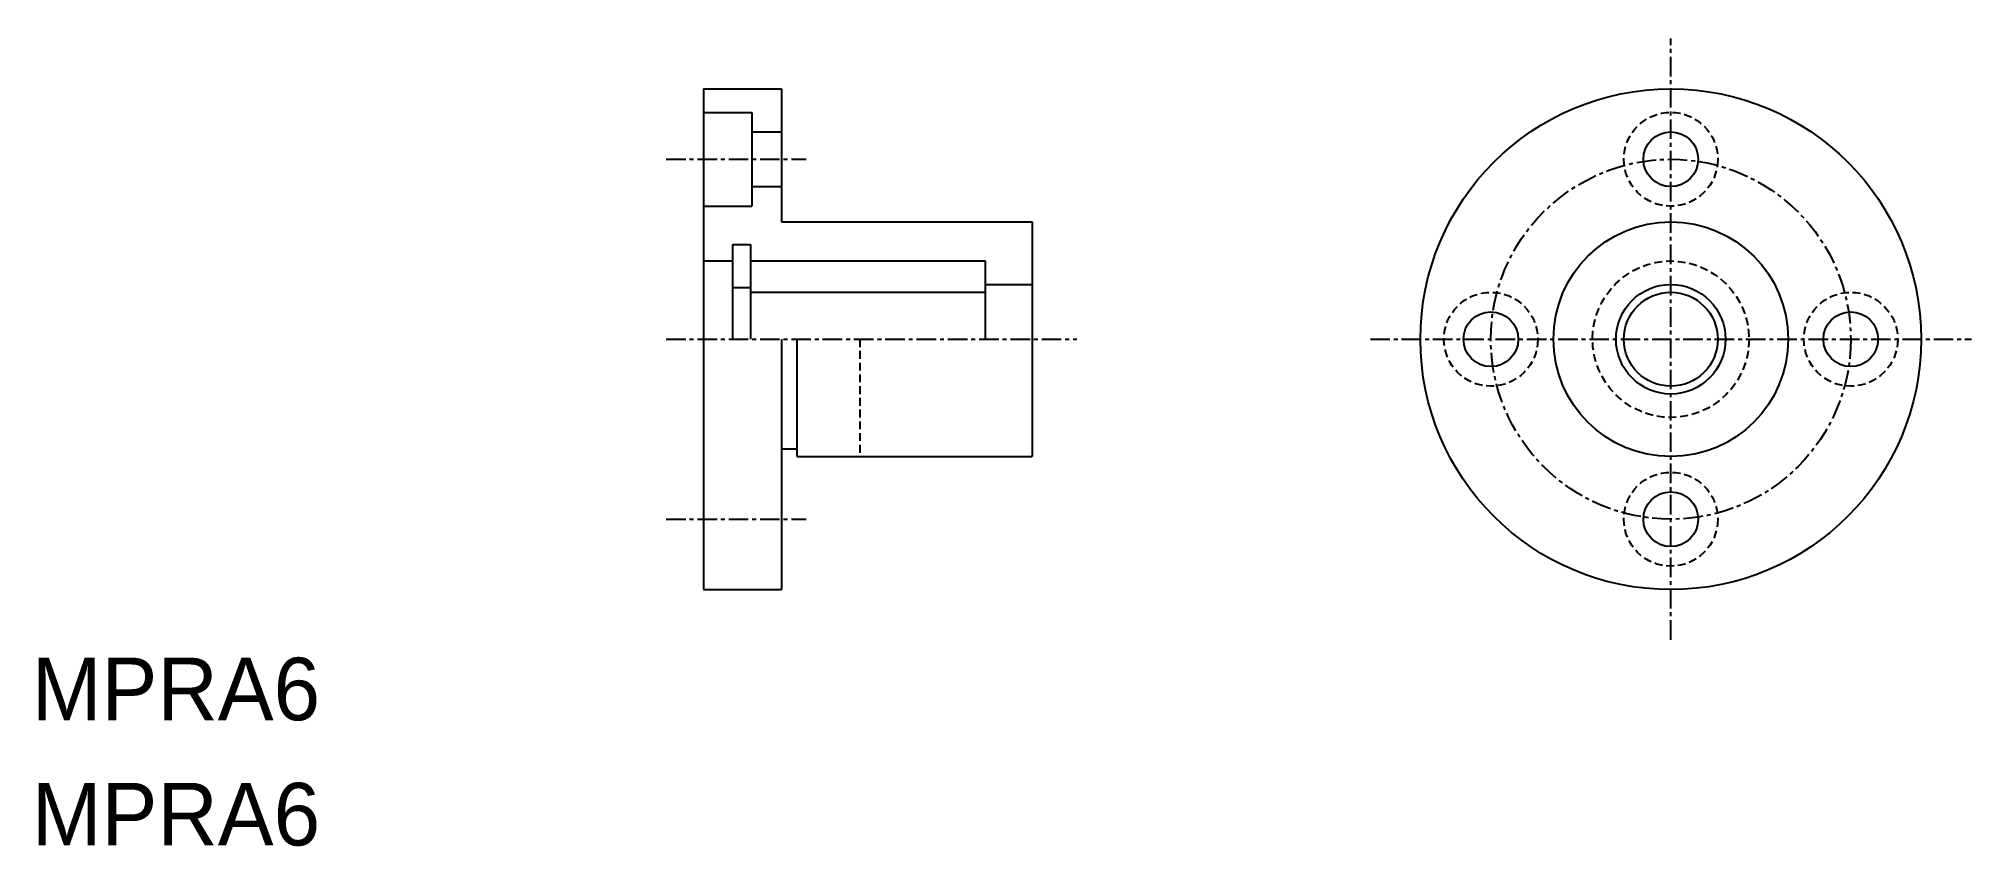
# Model space of a CAD drawing. Extents: x 10 to 134, y 10 to 62.
import ezdxf

# ---------------------------------------------------------------- set-up
doc = ezdxf.new("R2010")
doc.units = 0
doc.linetypes.add('CENTER', pattern=[2, 1.25, -0.25, 0.25, -0.25])
doc.linetypes.add('DASHED', pattern=[0.75, 0.5, -0.25])
doc.layers.get('0').update_dxf_attribs({"linetype": 'CONTINUOUS'})
doc.layers.add('CENTER', color=1, linetype='CENTER')

msp = doc.modelspace()

# ---------------------------------------------------------------- linework, layer by layer
at = {"color": 7, "linetype": 'CONTINUOUS'}
for p, q in [((52.92, 58.35), (52.92, 26.35)), ((52.92, 58.35), (57.92, 58.35)), ((57.92, 58.35), (57.92, 49.85)), ((52.92, 56.85), (56.02, 56.85)), ((56.02, 56.85), (56.02, 50.85)), ((56.02, 55.6), (57.92, 55.6)), ((56.02, 52.1), (57.92, 52.1)), ((52.92, 50.85), (56.02, 50.85)), ((57.92, 49.85), (73.92, 49.85)), ((73.92, 49.85), (73.92, 34.85)), ((54.77, 48.4), (54.77, 42.35)), ((54.77, 48.4), (55.92, 48.4)), ((55.92, 48.4), (55.92, 42.35)), ((52.92, 47.35), (54.77, 47.35)), ((55.92, 47.35), (70.92, 47.35)), ((70.92, 47.35), (70.92, 45.35)), ((70.92, 45.85), (73.92, 45.85)), ((54.77, 45.66), (55.92, 45.66)), ((55.92, 45.35), (70.92, 45.35)), ((70.92, 45.35), (70.92, 42.35)), ((57.92, 42.35), (57.92, 26.35)), ((58.92, 34.85), (58.92, 42.35)), ((57.92, 35.35), (58.92, 35.35)), ((58.92, 34.85), (73.92, 34.85)), ((52.92, 26.35), (57.92, 26.35))]:
    msp.add_line(p, q, dxfattribs=at)
at = {"color": 3, "linetype": 'DASHED'}
msp.add_line((62.92, 42.35), (62.92, 34.85), dxfattribs=at)
at = {"color": 7, "linetype": 'CONTINUOUS'}
for centre, radius in [((114.74, 42.35), 16), ((114.74, 53.85), 1.75), ((114.74, 42.35), 7.5), ((114.74, 42.35), 3.5), ((114.74, 42.35), 3), ((103.24, 42.35), 1.75), ((126.24, 42.35), 1.75), ((114.74, 30.85), 1.75)]:
    msp.add_circle(centre, radius, dxfattribs=at)
at = {"color": 3, "linetype": 'DASHED'}
for centre, radius in [((114.74, 53.85), 3), ((114.74, 42.35), 5), ((103.24, 42.35), 3), ((126.24, 42.35), 3), ((114.74, 30.85), 3)]:
    msp.add_circle(centre, radius, dxfattribs=at)
at = {"layer": 'CENTER', "color": 1, "linetype": 'CENTER'}
for p, q in [((114.74, 23.15), (114.74, 61.56)), ((50.54, 53.85), (59.49, 53.85)), ((50.54, 42.35), (76.78, 42.35)), ((95.54, 42.35), (133.95, 42.35)), ((50.54, 30.85), (59.49, 30.85))]:
    msp.add_line(p, q, dxfattribs=at)
msp.add_circle((114.74, 42.35), 11.5, dxfattribs=at)

# ---------------------------------------------------------------- texts
at = {"color": 7, "linetype": 'CONTINUOUS'}
for p in [(10, 18), (10, 10)]:
    msp.add_text('MPRA6', height=4, dxfattribs=at).set_placement(p)

doc.saveas('drawing.dxf')
